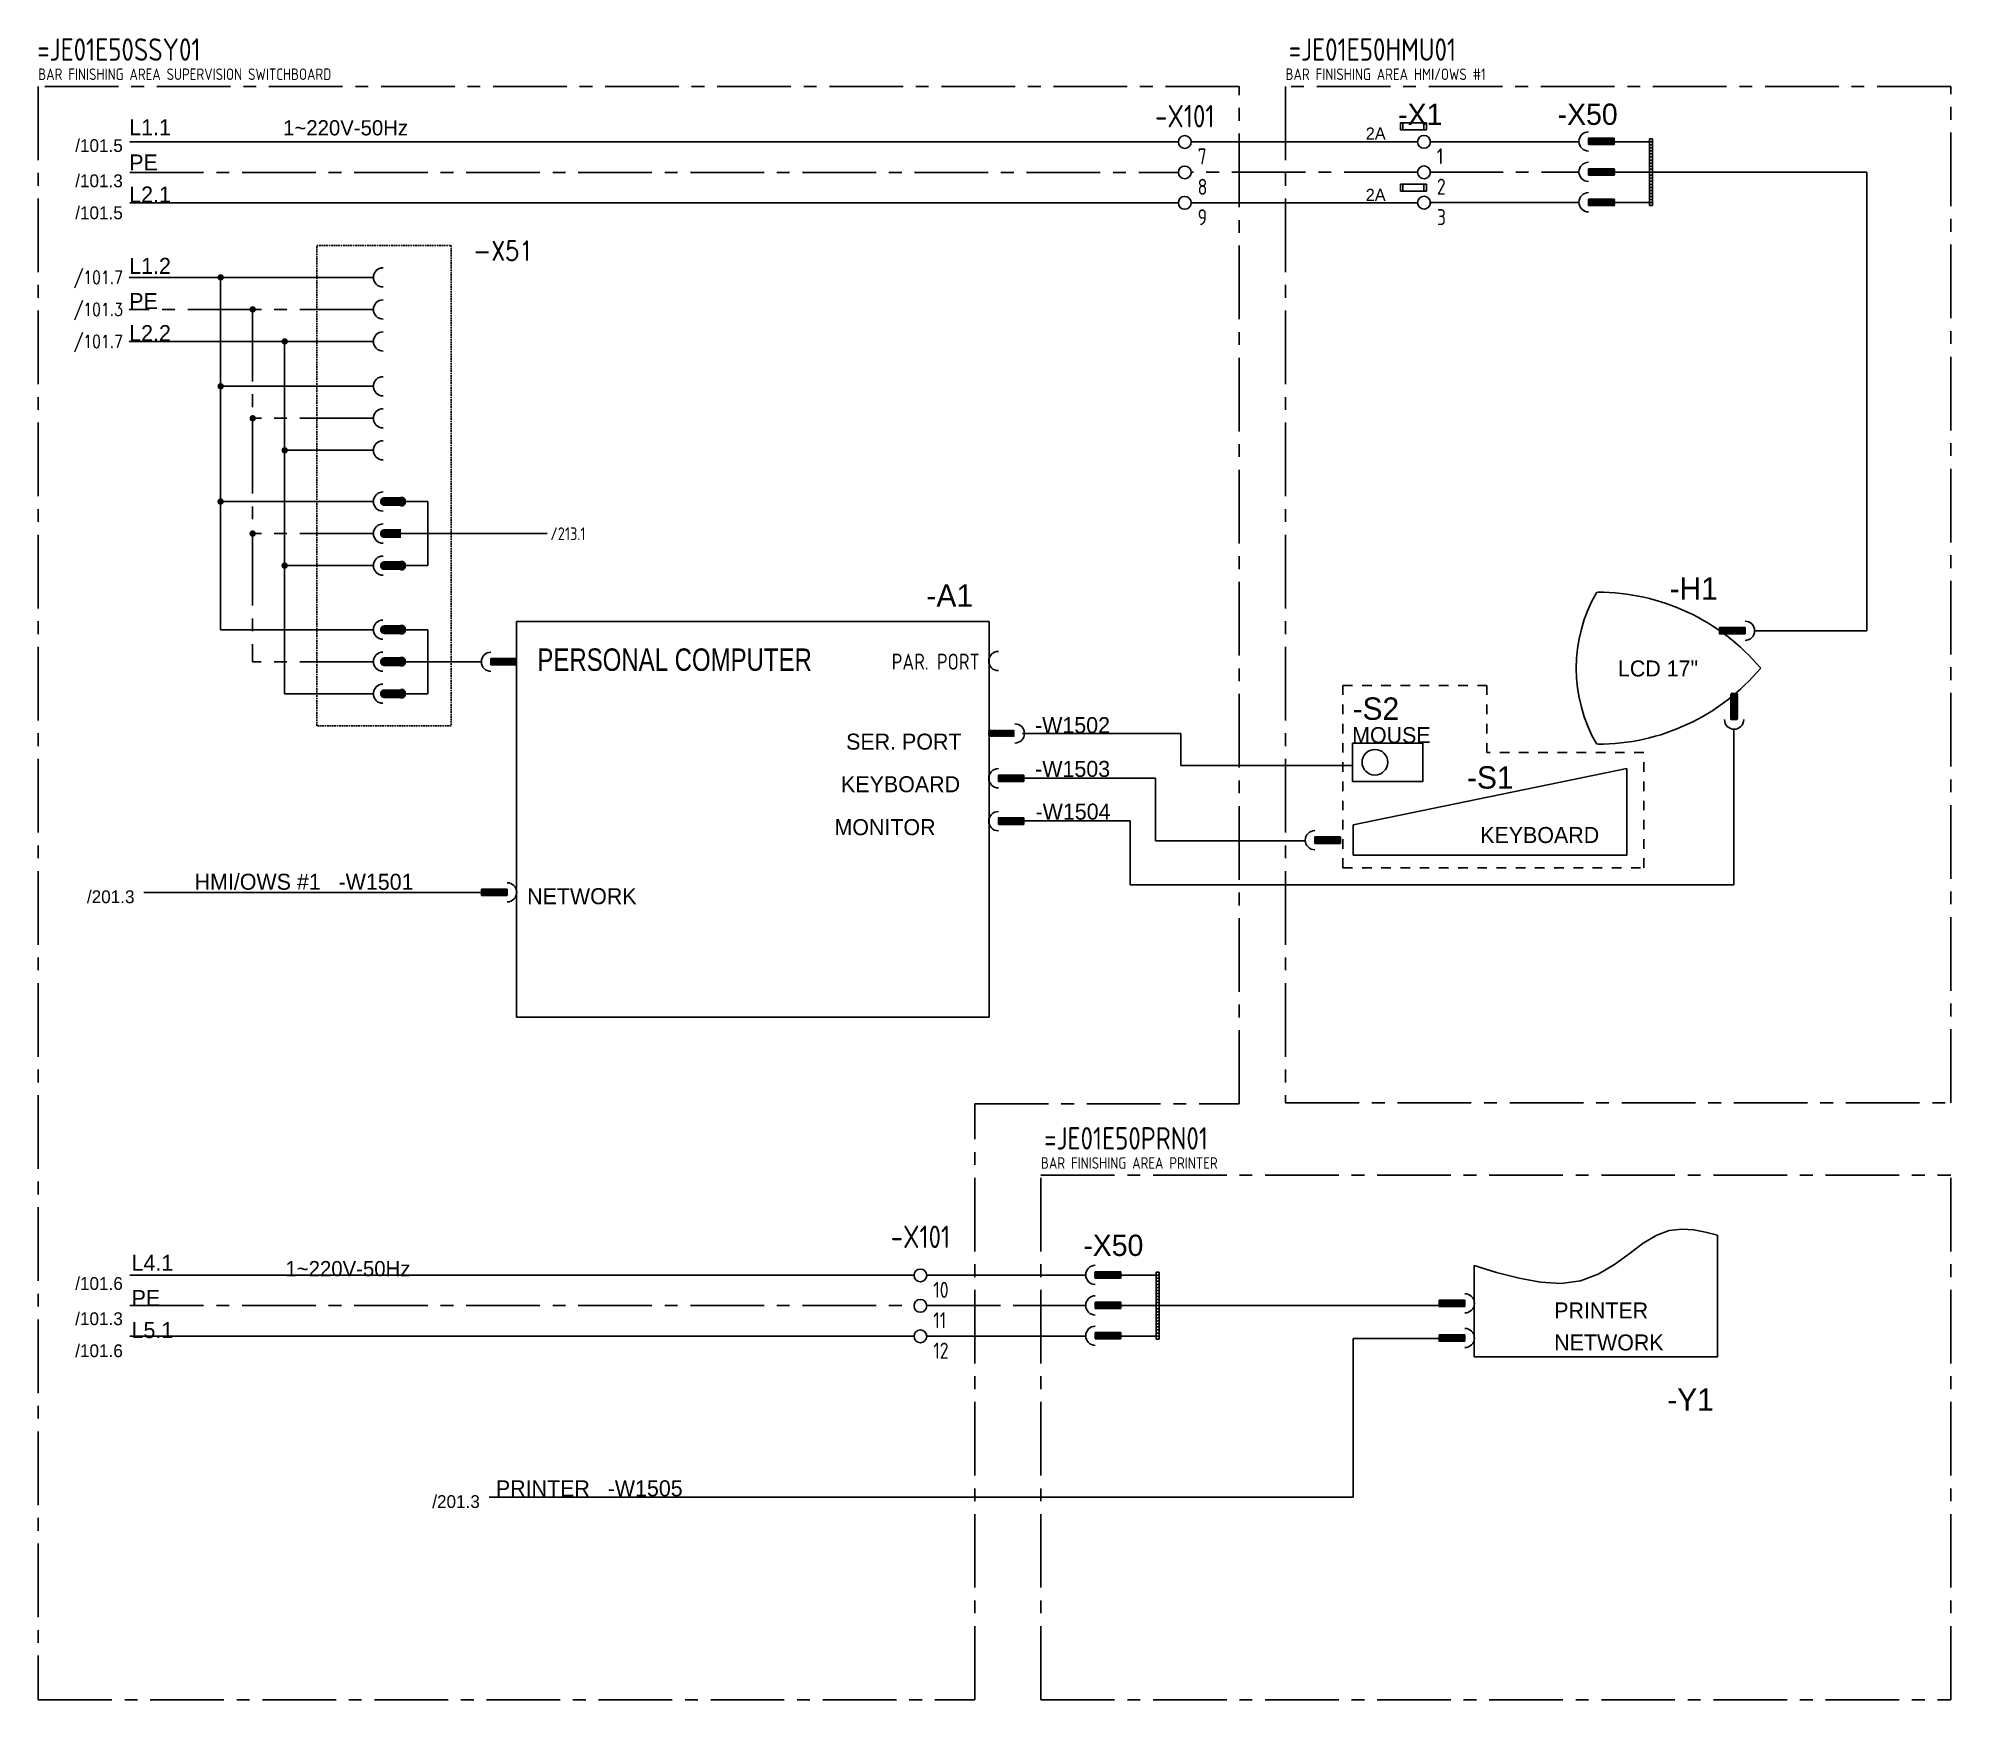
# Model space of a CAD drawing. Extents: x 1 to 299, y 26 to 285.
import ezdxf
from ezdxf.enums import TextEntityAlignment as Align

# ---------------------------------------------------------------- set-up
doc = ezdxf.new("R2010")
doc.units = 0
doc.header["$MEASUREMENT"] = 0
for name, pattern in [('HIDDEN', [0.375, 0.25, -0.125]), ('LTY1', [0]), ('LTY3', [3, 1.5, -1.5]), ('LTY6', [17.5, 11.5, -2, 2, -2])]:
    doc.linetypes.add(name, pattern=pattern)
doc.layers.get('0').update_dxf_attribs({"linetype": 'LTY1'})
for name, color, linetype in [('ANT', 3, 'LTY1'), ('PEN1', 3, 'LTY1'), ('PEN2', 7, 'LTY1'), ('PEN4', 7, 'LTY1'), ('PEN6', 7, 'LTY1')]:
    doc.layers.add(name, color=color, linetype=linetype)
doc.styles.add('DIN', font='DIN', dxfattribs={"width": 0.8})
doc.styles.add('NORMSCHRIFT', font='norm')
doc.styles.add('romans', font='romans.shx', dxfattribs={"width": 0.8, "height": 3})

# ---------------------------------------------------------------- blocks, each defined once
blk = doc.blocks.new('*X1')
at = {"color": 0, "linetype": 'Continuous'}
for p, q in [((76.5, 193.53), (77.47, 194.5)), ((76.5, 193.6), (77.4, 194.5)), ((76.5, 193.67), (77.33, 194.5)), ((76.5, 193.74), (77.26, 194.5)), ((76.5, 193.81), (77.19, 194.5)), ((76.5, 193.88), (77.12, 194.5)), ((76.5, 193.95), (77.05, 194.5)), ((76.5, 194.02), (76.98, 194.5)), ((76.5, 194.09), (76.91, 194.5)), ((76.5, 194.16), (76.84, 194.5)), ((76.5, 194.23), (76.77, 194.5)), ((76.5, 194.3), (76.7, 194.5)), ((76.5, 194.37), (76.63, 194.5)), ((76.5, 194.45), (76.55, 194.5)), ((76.54, 193.5), (77.54, 194.5)), ((76.62, 193.5), (77.62, 194.5)), ((76.69, 193.5), (77.69, 194.5)), ((76.76, 193.5), (77.76, 194.5)), ((76.83, 193.5), (77.83, 194.5)), ((76.9, 193.5), (77.9, 194.5)), ((76.97, 193.5), (77.97, 194.5)), ((77.04, 193.5), (78.04, 194.5)), ((77.11, 193.5), (78.11, 194.5)), ((77.18, 193.5), (78.18, 194.5)), ((77.25, 193.5), (78.25, 194.5)), ((77.32, 193.5), (78.32, 194.5)), ((77.39, 193.5), (78.39, 194.5)), ((77.46, 193.5), (78.46, 194.5)), ((77.53, 193.5), (78.53, 194.5)), ((77.61, 193.5), (78.61, 194.5)), ((77.68, 193.5), (78.68, 194.5)), ((77.75, 193.5), (78.75, 194.5)), ((77.82, 193.5), (78.82, 194.5)), ((77.89, 193.5), (78.89, 194.5)), ((77.96, 193.5), (78.96, 194.5)), ((78.03, 193.5), (79.03, 194.5)), ((78.1, 193.5), (79.1, 194.5)), ((78.17, 193.5), (79.17, 194.5)), ((78.24, 193.5), (79.24, 194.5)), ((78.31, 193.5), (79.31, 194.5)), ((78.38, 193.5), (79.38, 194.5)), ((78.45, 193.5), (79.45, 194.5)), ((78.52, 193.5), (79.52, 194.5)), ((78.6, 193.5), (79.6, 194.5)), ((78.67, 193.5), (79.67, 194.5)), ((78.74, 193.5), (79.74, 194.5)), ((78.81, 193.5), (79.81, 194.5)), ((78.88, 193.5), (79.88, 194.5)), ((78.95, 193.5), (79.95, 194.5)), ((79.02, 193.5), (80.02, 194.5)), ((79.09, 193.5), (80.09, 194.5)), ((79.16, 193.5), (80.16, 194.5)), ((79.23, 193.5), (80.23, 194.5)), ((79.3, 193.5), (80.3, 194.5)), ((79.37, 193.5), (80.37, 194.5)), ((79.44, 193.5), (80.44, 194.5)), ((79.51, 193.5), (80.5, 194.49)), ((79.59, 193.5), (80.5, 194.41)), ((79.66, 193.5), (80.5, 194.34)), ((79.73, 193.5), (80.5, 194.27)), ((79.8, 193.5), (80.5, 194.2)), ((79.87, 193.5), (80.5, 194.13)), ((79.94, 193.5), (80.5, 194.06)), ((80.01, 193.5), (80.5, 193.99)), ((80.08, 193.5), (80.5, 193.92)), ((80.15, 193.5), (80.5, 193.85)), ((80.22, 193.5), (80.5, 193.78)), ((80.29, 193.5), (80.5, 193.71)), ((80.36, 193.5), (80.5, 193.64)), ((80.43, 193.5), (80.5, 193.57))]:
    blk.add_line(p, q, dxfattribs=at)
blk = doc.blocks.new('*X2')
at = {"color": 0, "linetype": 'Continuous'}
for p, q in [((76.5, 193.53), (77.47, 194.5)), ((76.5, 193.6), (77.4, 194.5)), ((76.5, 193.67), (77.33, 194.5)), ((76.5, 193.74), (77.26, 194.5)), ((76.5, 193.81), (77.19, 194.5)), ((76.5, 193.88), (77.12, 194.5)), ((76.5, 193.95), (77.05, 194.5)), ((76.5, 194.02), (76.98, 194.5)), ((76.5, 194.09), (76.91, 194.5)), ((76.5, 194.16), (76.84, 194.5)), ((76.5, 194.23), (76.77, 194.5)), ((76.5, 194.3), (76.7, 194.5)), ((76.5, 194.37), (76.63, 194.5)), ((76.5, 194.45), (76.55, 194.5)), ((76.54, 193.5), (77.54, 194.5)), ((76.62, 193.5), (77.62, 194.5)), ((76.69, 193.5), (77.69, 194.5)), ((76.76, 193.5), (77.76, 194.5)), ((76.83, 193.5), (77.83, 194.5)), ((76.9, 193.5), (77.9, 194.5)), ((76.97, 193.5), (77.97, 194.5)), ((77.04, 193.5), (78.04, 194.5)), ((77.11, 193.5), (78.11, 194.5)), ((77.18, 193.5), (78.18, 194.5)), ((77.25, 193.5), (78.25, 194.5)), ((77.32, 193.5), (78.32, 194.5)), ((77.39, 193.5), (78.39, 194.5)), ((77.46, 193.5), (78.46, 194.5)), ((77.53, 193.5), (78.53, 194.5)), ((77.61, 193.5), (78.61, 194.5)), ((77.68, 193.5), (78.68, 194.5)), ((77.75, 193.5), (78.75, 194.5)), ((77.82, 193.5), (78.82, 194.5)), ((77.89, 193.5), (78.89, 194.5)), ((77.96, 193.5), (78.96, 194.5)), ((78.03, 193.5), (79.03, 194.5)), ((78.1, 193.5), (79.1, 194.5)), ((78.17, 193.5), (79.17, 194.5)), ((78.24, 193.5), (79.24, 194.5)), ((78.31, 193.5), (79.31, 194.5)), ((78.38, 193.5), (79.38, 194.5)), ((78.45, 193.5), (79.45, 194.5)), ((78.52, 193.5), (79.52, 194.5)), ((78.6, 193.5), (79.6, 194.5)), ((78.67, 193.5), (79.67, 194.5)), ((78.74, 193.5), (79.74, 194.5)), ((78.81, 193.5), (79.81, 194.5)), ((78.88, 193.5), (79.88, 194.5)), ((78.95, 193.5), (79.95, 194.5)), ((79.02, 193.5), (80.02, 194.5)), ((79.09, 193.5), (80.09, 194.5)), ((79.16, 193.5), (80.16, 194.5)), ((79.23, 193.5), (80.23, 194.5)), ((79.3, 193.5), (80.3, 194.5)), ((79.37, 193.5), (80.37, 194.5)), ((79.44, 193.5), (80.44, 194.5)), ((79.51, 193.5), (80.5, 194.49)), ((79.59, 193.5), (80.5, 194.41)), ((79.66, 193.5), (80.5, 194.34)), ((79.73, 193.5), (80.5, 194.27)), ((79.8, 193.5), (80.5, 194.2)), ((79.87, 193.5), (80.5, 194.13)), ((79.94, 193.5), (80.5, 194.06)), ((80.01, 193.5), (80.5, 193.99)), ((80.08, 193.5), (80.5, 193.92)), ((80.15, 193.5), (80.5, 193.85)), ((80.22, 193.5), (80.5, 193.78)), ((80.29, 193.5), (80.5, 193.71)), ((80.36, 193.5), (80.5, 193.64)), ((80.43, 193.5), (80.5, 193.57))]:
    blk.add_line(p, q, dxfattribs=at)
blk = doc.blocks.new('*X4')
at = {"color": 0, "linetype": 'Continuous'}
for p, q in [((76.5, 193.53), (77.47, 194.5)), ((76.5, 193.6), (77.4, 194.5)), ((76.5, 193.67), (77.33, 194.5)), ((76.5, 193.74), (77.26, 194.5)), ((76.5, 193.81), (77.19, 194.5)), ((76.5, 193.88), (77.12, 194.5)), ((76.5, 193.95), (77.05, 194.5)), ((76.5, 194.02), (76.98, 194.5)), ((76.5, 194.09), (76.91, 194.5)), ((76.5, 194.16), (76.84, 194.5)), ((76.5, 194.23), (76.77, 194.5)), ((76.5, 194.3), (76.7, 194.5)), ((76.5, 194.37), (76.63, 194.5)), ((76.5, 194.45), (76.55, 194.5)), ((76.54, 193.5), (77.54, 194.5)), ((76.62, 193.5), (77.62, 194.5)), ((76.69, 193.5), (77.69, 194.5)), ((76.76, 193.5), (77.76, 194.5)), ((76.83, 193.5), (77.83, 194.5)), ((76.9, 193.5), (77.9, 194.5)), ((76.97, 193.5), (77.97, 194.5)), ((77.04, 193.5), (78.04, 194.5)), ((77.11, 193.5), (78.11, 194.5)), ((77.18, 193.5), (78.18, 194.5)), ((77.25, 193.5), (78.25, 194.5)), ((77.32, 193.5), (78.32, 194.5)), ((77.39, 193.5), (78.39, 194.5)), ((77.46, 193.5), (78.46, 194.5)), ((77.53, 193.5), (78.53, 194.5)), ((77.61, 193.5), (78.61, 194.5)), ((77.68, 193.5), (78.68, 194.5)), ((77.75, 193.5), (78.75, 194.5)), ((77.82, 193.5), (78.82, 194.5)), ((77.89, 193.5), (78.89, 194.5)), ((77.96, 193.5), (78.96, 194.5)), ((78.03, 193.5), (79.03, 194.5)), ((78.1, 193.5), (79.1, 194.5)), ((78.17, 193.5), (79.17, 194.5)), ((78.24, 193.5), (79.24, 194.5)), ((78.31, 193.5), (79.31, 194.5)), ((78.38, 193.5), (79.38, 194.5)), ((78.45, 193.5), (79.45, 194.5)), ((78.52, 193.5), (79.52, 194.5)), ((78.6, 193.5), (79.6, 194.5)), ((78.67, 193.5), (79.67, 194.5)), ((78.74, 193.5), (79.74, 194.5)), ((78.81, 193.5), (79.81, 194.5)), ((78.88, 193.5), (79.88, 194.5)), ((78.95, 193.5), (79.95, 194.5)), ((79.02, 193.5), (80.02, 194.5)), ((79.09, 193.5), (80.09, 194.5)), ((79.16, 193.5), (80.16, 194.5)), ((79.23, 193.5), (80.23, 194.5)), ((79.3, 193.5), (80.3, 194.5)), ((79.37, 193.5), (80.37, 194.5)), ((79.44, 193.5), (80.44, 194.5)), ((79.51, 193.5), (80.5, 194.49)), ((79.59, 193.5), (80.5, 194.41)), ((79.66, 193.5), (80.5, 194.34)), ((79.73, 193.5), (80.5, 194.27)), ((79.8, 193.5), (80.5, 194.2)), ((79.87, 193.5), (80.5, 194.13)), ((79.94, 193.5), (80.5, 194.06)), ((80.01, 193.5), (80.5, 193.99)), ((80.08, 193.5), (80.5, 193.92)), ((80.15, 193.5), (80.5, 193.85)), ((80.22, 193.5), (80.5, 193.78)), ((80.29, 193.5), (80.5, 193.71)), ((80.36, 193.5), (80.5, 193.64)), ((80.43, 193.5), (80.5, 193.57))]:
    blk.add_line(p, q, dxfattribs=at)
blk = doc.blocks.new('*X5')
at = {"color": 0, "linetype": 'Continuous'}
for p, q in [((76.5, 193.53), (77.47, 194.5)), ((76.5, 193.6), (77.4, 194.5)), ((76.5, 193.67), (77.33, 194.5)), ((76.5, 193.74), (77.26, 194.5)), ((76.5, 193.81), (77.19, 194.5)), ((76.5, 193.88), (77.12, 194.5)), ((76.5, 193.95), (77.05, 194.5)), ((76.5, 194.02), (76.98, 194.5)), ((76.5, 194.09), (76.91, 194.5)), ((76.5, 194.16), (76.84, 194.5)), ((76.5, 194.23), (76.77, 194.5)), ((76.5, 194.3), (76.7, 194.5)), ((76.5, 194.37), (76.63, 194.5)), ((76.5, 194.45), (76.55, 194.5)), ((76.54, 193.5), (77.54, 194.5)), ((76.62, 193.5), (77.62, 194.5)), ((76.69, 193.5), (77.69, 194.5)), ((76.76, 193.5), (77.76, 194.5)), ((76.83, 193.5), (77.83, 194.5)), ((76.9, 193.5), (77.9, 194.5)), ((76.97, 193.5), (77.97, 194.5)), ((77.04, 193.5), (78.04, 194.5)), ((77.11, 193.5), (78.11, 194.5)), ((77.18, 193.5), (78.18, 194.5)), ((77.25, 193.5), (78.25, 194.5)), ((77.32, 193.5), (78.32, 194.5)), ((77.39, 193.5), (78.39, 194.5)), ((77.46, 193.5), (78.46, 194.5)), ((77.53, 193.5), (78.53, 194.5)), ((77.61, 193.5), (78.61, 194.5)), ((77.68, 193.5), (78.68, 194.5)), ((77.75, 193.5), (78.75, 194.5)), ((77.82, 193.5), (78.82, 194.5)), ((77.89, 193.5), (78.89, 194.5)), ((77.96, 193.5), (78.96, 194.5)), ((78.03, 193.5), (79.03, 194.5)), ((78.1, 193.5), (79.1, 194.5)), ((78.17, 193.5), (79.17, 194.5)), ((78.24, 193.5), (79.24, 194.5)), ((78.31, 193.5), (79.31, 194.5)), ((78.38, 193.5), (79.38, 194.5)), ((78.45, 193.5), (79.45, 194.5)), ((78.52, 193.5), (79.52, 194.5)), ((78.6, 193.5), (79.6, 194.5)), ((78.67, 193.5), (79.67, 194.5)), ((78.74, 193.5), (79.74, 194.5)), ((78.81, 193.5), (79.81, 194.5)), ((78.88, 193.5), (79.88, 194.5)), ((78.95, 193.5), (79.95, 194.5)), ((79.02, 193.5), (80.02, 194.5)), ((79.09, 193.5), (80.09, 194.5)), ((79.16, 193.5), (80.16, 194.5)), ((79.23, 193.5), (80.23, 194.5)), ((79.3, 193.5), (80.3, 194.5)), ((79.37, 193.5), (80.37, 194.5)), ((79.44, 193.5), (80.44, 194.5)), ((79.51, 193.5), (80.5, 194.49)), ((79.59, 193.5), (80.5, 194.41)), ((79.66, 193.5), (80.5, 194.34)), ((79.73, 193.5), (80.5, 194.27)), ((79.8, 193.5), (80.5, 194.2)), ((79.87, 193.5), (80.5, 194.13)), ((79.94, 193.5), (80.5, 194.06)), ((80.01, 193.5), (80.5, 193.99)), ((80.08, 193.5), (80.5, 193.92)), ((80.15, 193.5), (80.5, 193.85)), ((80.22, 193.5), (80.5, 193.78)), ((80.29, 193.5), (80.5, 193.71)), ((80.36, 193.5), (80.5, 193.64)), ((80.43, 193.5), (80.5, 193.57))]:
    blk.add_line(p, q, dxfattribs=at)

msp = doc.modelspace()

# ---------------------------------------------------------------- linework, layer by layer
at = {"linetype": 'Continuous'}
for p, q in [((213.45, 271.84), (217.5, 271.84)), ((213.45, 270.75), (213.45, 271.84)), ((213.84, 270.75), (213.84, 271.84)), ((217.08, 270.75), (217.08, 271.84)), ((217.5, 271.84), (217.5, 270.75)), ((217.5, 270.75), (213.45, 270.75)), ((246.83, 269.43), (242.83, 269.43)), ((242.83, 269.43), (242.83, 268.43)), ((246.83, 268.43), (246.83, 269.43)), ((242.83, 268.43), (246.83, 268.43)), ((242.83, 264.67), (242.83, 263.67)), ((246.83, 264.67), (242.83, 264.67)), ((242.83, 263.67), (246.83, 263.67)), ((246.83, 263.67), (246.83, 264.67)), ((213.45, 262.25), (217.5, 262.25)), ((213.45, 261.16), (213.45, 262.25)), ((217.5, 261.16), (213.45, 261.16)), ((213.84, 261.16), (213.84, 262.25)), ((217.08, 261.16), (217.08, 262.25)), ((217.5, 262.25), (217.5, 261.16)), ((242.83, 259.93), (242.83, 258.93)), ((246.83, 259.93), (242.83, 259.93)), ((246.83, 258.93), (246.83, 259.93)), ((242.83, 258.93), (246.83, 258.93)), ((263.26, 193.03), (267.26, 193.03)), ((263.26, 192.03), (263.26, 193.03)), ((263.26, 193.03), (267.26, 193.03)), ((267.26, 192.03), (263.26, 192.03)), ((267.26, 192.03), (263.26, 192.03)), ((267.26, 193.03), (267.26, 192.03)), ((267.26, 193.03), (267.26, 192.03)), ((75.44, 188.19), (71.44, 188.19)), ((71.44, 188.19), (71.44, 187.19)), ((75.44, 187.19), (75.44, 188.19)), ((71.44, 187.19), (75.44, 187.19)), ((265.05, 178.65), (265.05, 182.65)), ((265.05, 182.65), (266.05, 182.65)), ((266.05, 182.65), (266.05, 178.65)), ((266.05, 178.65), (265.05, 178.65)), ((150.67, 170), (150.67, 169)), ((154.67, 170), (150.67, 170)), ((150.67, 169), (154.67, 169)), ((154.67, 169), (154.67, 170)), ((154.67, 163.3), (150.67, 163.3)), ((150.67, 163.3), (150.67, 162.3)), ((150.67, 162.3), (154.67, 162.3)), ((154.67, 162.3), (154.67, 163.3)), ((200.08, 160.33), (200.08, 159.33)), ((204.08, 160.33), (200.08, 160.33)), ((200.08, 159.33), (204.08, 159.33)), ((204.08, 159.33), (204.08, 160.33)), ((69.97, 151.19), (69.97, 152.19)), ((69.97, 152.19), (73.97, 152.19)), ((73.97, 151.19), (69.97, 151.19)), ((73.97, 152.19), (73.97, 151.19)), ((169.81, 92.46), (165.81, 92.46)), ((165.81, 92.46), (165.81, 91.46)), ((165.81, 91.46), (169.81, 91.46)), ((169.81, 91.46), (169.81, 92.46)), ((169.81, 87.7), (165.81, 87.7)), ((165.81, 87.7), (165.81, 86.7)), ((165.81, 86.7), (169.81, 86.7)), ((169.81, 86.7), (169.81, 87.7)), ((219.51, 88.02), (223.51, 88.02)), ((219.51, 87.02), (219.51, 88.02)), ((223.51, 87.02), (219.51, 87.02)), ((223.51, 88.02), (223.51, 87.02)), ((169.81, 82.96), (165.81, 82.96)), ((165.81, 82.96), (165.81, 81.96)), ((165.81, 81.96), (169.81, 81.96)), ((169.81, 81.96), (169.81, 82.96)), ((219.51, 82.61), (223.51, 82.61)), ((219.51, 81.61), (219.51, 82.61)), ((223.51, 81.61), (219.51, 81.61)), ((223.51, 82.61), (223.51, 81.61))]:
    msp.add_line(p, q, dxfattribs=at)
at = {"color": 3, "linetype": 'Continuous'}
for p, q in [((216.14, 268.85), (180.87, 268.85)), ((286.26, 192.54), (286.26, 264.12)), ((216.14, 259.36), (180.87, 259.36)), ((268.64, 192.54), (286.26, 192.54)), ((154.46, 176.5), (179.15, 176.5)), ((179.15, 171.5), (179.15, 176.5)), ((265.53, 177.12), (265.53, 152.84)), ((179.15, 171.5), (205.96, 171.5)), ((154.6, 169.51), (175.2, 169.51)), ((175.2, 159.73), (175.2, 169.51)), ((154.6, 162.84), (171.26, 162.84)), ((171.26, 152.84), (171.26, 162.84)), ((198.5, 159.73), (175.2, 159.73)), ((171.26, 156.34), (171.26, 156.34)), ((171.26, 156.34), (171.26, 156.34)), ((164.26, 91.91), (158.62, 91.91)), ((164.26, 82.41), (149.12, 82.41)), ((206.09, 82.04), (206.09, 57.25))]:
    msp.add_line(p, q, dxfattribs=at)
at = {"color": 1, "linetype": 'HIDDEN'}
msp.add_lwpolyline([(44.23, 252.7), (65.23, 252.7), (65.23, 177.7), (44.23, 177.7)], close=True, dxfattribs=at)
at = {"const_width": 0.5}
for points in [[(28.99, 247.7, 1), (29.49, 247.7, 1)], [(33.99, 242.7, 1), (34.49, 242.7, 1)], [(38.99, 237.7, 1), (39.49, 237.7, 1)], [(28.99, 230.7, 1), (29.49, 230.7, 1)], [(33.99, 225.7, 1), (34.49, 225.7, 1)], [(38.99, 220.7, 1), (39.49, 220.7, 1)], [(28.98, 212.7, 1), (29.48, 212.7, 1)], [(33.98, 207.7, 1), (34.48, 207.7, 1)], [(38.98, 202.7, 1), (39.48, 202.7, 1)]]:
    msp.add_lwpolyline(points, format="xyb", close=True, dxfattribs=at)
at = {"linetype": 'CONTINUOUS'}
for points in [[(54.8, 212.35, 0.709, 0.709, -1), (54.8, 213.05, 0.709, 0.709, -1)], [(57.38, 212.7, 1.42, 1.42, 0), (54.8, 212.7, 1.42, 1.42, 0)], [(57.38, 212.35, 0.709, 0.709, 1), (57.38, 213.05, 0.709, 0.709, 1)], [(54.8, 207.35, 0.709, 0.709, -1), (54.8, 208.05, 0.709, 0.709, -1)], [(57.38, 207.7, 1.42, 1.42, 0), (54.8, 207.7, 1.42, 1.42, 0)], [(54.8, 202.35, 0.709, 0.709, -1), (54.8, 203.05, 0.709, 0.709, -1)], [(57.38, 202.7, 1.42, 1.42, 0), (54.8, 202.7, 1.42, 1.42, 0)], [(57.38, 202.35, 0.709, 0.709, 1), (57.38, 203.05, 0.709, 0.709, 1)], [(54.8, 192.35, 0.709, 0.709, -1), (54.8, 193.05, 0.709, 0.709, -1)], [(57.38, 192.7, 1.42, 1.42, 0), (54.8, 192.7, 1.42, 1.42, 0)], [(57.38, 192.35, 0.709, 0.709, 1), (57.38, 193.05, 0.709, 0.709, 1)], [(54.8, 187.35, 0.709, 0.709, -1), (54.8, 188.05, 0.709, 0.709, -1)], [(57.38, 187.7, 1.42, 1.42, 0), (54.8, 187.7, 1.42, 1.42, 0)], [(57.38, 187.35, 0.709, 0.709, 1), (57.38, 188.05, 0.709, 0.709, 1)], [(57.38, 182.7, 1.42, 1.42, 0), (54.8, 182.7, 1.42, 1.42, 0)], [(54.8, 182.35, 0.709, 0.709, -1), (54.8, 183.05, 0.709, 0.709, -1)], [(57.38, 182.35, 0.709, 0.709, 1), (57.38, 183.05, 0.709, 0.709, 1)]]:
    msp.add_lwpolyline(points, format="xyseb", dxfattribs=at)
at = {"color": 2, "linetype": 'Continuous'}
msp.add_lwpolyline([(205.96, 175), (205.96, 169), (216.96, 169), (216.96, 175)], close=True, dxfattribs=at)
at = {"color": 7}
for centre in [(179.78, 268.84), (217.14, 268.86), (179.78, 264.09), (217.14, 264.11), (179.78, 259.34), (217.14, 259.36), (138.5, 91.88), (138.5, 87.13), (138.5, 82.38)]:
    msp.add_circle(centre, 1, dxfattribs=at)
at = {"linetype": 'Continuous'}
msp.add_circle((209.46, 172), 2, dxfattribs=at)
for centre, start, end in [((242.83, 268.93), 90, 270), ((242.83, 264.17), 90, 270), ((242.83, 259.43), 90, 270), ((267.26, 192.53), 270, 90), ((267.26, 192.53), 270, 90), ((71.44, 187.69), 90, 270), ((150.67, 187.8), 90, 270), ((153.25, 176.5), 270, 90), ((265.55, 178.65), 180, 0), ((150.67, 169.5), 90, 270), ((150.67, 162.8), 90, 270), ((200.08, 159.83), 90, 270), ((73.97, 151.69), 270, 90), ((165.81, 91.96), 90, 270), ((165.81, 87.2), 90, 270), ((223.51, 87.52), 270, 90), ((165.81, 82.46), 90, 270), ((223.51, 82.11), 270, 90)]:
    msp.add_arc(centre, 1.5, start, end, dxfattribs=at)
for centre, radius, start, end in [((54.59, 247.7), 1.5, 90, 270), ((54.59, 242.7), 1.5, 90, 270), ((54.59, 237.7), 1.5, 90, 270), ((54.59, 230.7), 1.5, 90, 270), ((54.59, 230.7), 1.5, 90, 270), ((54.59, 225.7), 1.5, 90, 270), ((54.59, 225.7), 1.5, 90, 270), ((54.59, 220.7), 1.5, 90, 270), ((54.59, 220.7), 1.5, 90, 270), ((54.59, 212.7), 1.5, 90, 270), ((57.38, 212.7), 0.709, 270, 90), ((54.59, 207.7), 1.5, 90, 270), ((54.59, 202.7), 1.5, 90, 270), ((57.38, 202.7), 0.709, 270, 90), ((54.58, 192.7), 1.5, 90, 270), ((57.38, 192.7), 0.709, 270, 90), ((54.58, 187.7), 1.5, 90, 270), ((57.38, 187.7), 0.709, 270, 90), ((54.58, 182.7), 1.5, 90, 270), ((57.38, 182.7), 0.709, 270, 90)]:
    msp.add_arc(centre, radius, start, end)
at = {"layer": 'ANT', "linetype": 'Continuous'}
for p, q in [((217.97, 268.87), (241.28, 268.87)), ((257.07, 264.12), (286.26, 264.12)), ((217.97, 259.37), (241.28, 259.37))]:
    msp.add_line(p, q, dxfattribs=at)
at = {"layer": 'ANT', "linetype": 'LTY6'}
for p, q in [((216.14, 264.11), (180.87, 264.11)), ((217.97, 264.12), (241.28, 264.12))]:
    msp.add_line(p, q, dxfattribs=at)
at = {"layer": 'ANT', "color": 3, "linetype": 'Continuous'}
msp.add_line((171.26, 152.84), (265.53, 152.84), dxfattribs=at)
at = {"layer": 'PEN1', "color": 3, "linetype": 'LTY6'}
for p, q in [((0.75, 277.52), (0.75, 25.63)), ((188.28, 277.52), (0.75, 277.52)), ((188.28, 118.66), (188.28, 277.52)), ((299.38, 277.52), (195.51, 277.52)), ((195.51, 277.52), (195.51, 118.82)), ((299.38, 118.82), (299.38, 277.52)), ((147, 118.66), (188.28, 118.66)), ((147, 25.63), (147, 118.66)), ((195.51, 118.82), (299.38, 118.82)), ((157.32, 25.63), (157.32, 107.53)), ((157.32, 107.53), (299.38, 107.53)), ((299.38, 25.63), (299.38, 107.53)), ((0.75, 25.63), (147, 25.63)), ((157.32, 25.63), (299.38, 25.63))]:
    msp.add_line(p, q, dxfattribs=at)
at = {"layer": 'PEN1', "linetype": 'Continuous'}
for p, q in [((15.08, 268.84), (178.78, 268.84)), ((245.67, 268.87), (252.32, 268.87)), ((252.32, 258.9), (252.32, 269.35)), ((252.32, 269.35), (252.8, 269.35)), ((252.8, 269.35), (252.32, 269.35)), ((252.8, 268.87), (252.32, 268.87)), ((252.8, 269.35), (252.8, 258.9)), ((252.8, 268.4), (252.32, 268.4)), ((252.8, 267.92), (252.32, 267.92)), ((252.8, 267.45), (252.32, 267.45)), ((252.8, 266.97), (252.32, 266.97)), ((252.8, 266.5), (252.32, 266.5)), ((252.8, 266.02), (252.32, 266.02)), ((245.67, 264.12), (252.32, 264.12)), ((252.8, 265.55), (252.32, 265.55)), ((252.8, 265.07), (252.32, 265.07)), ((252.8, 264.6), (252.32, 264.6)), ((252.8, 264.12), (252.32, 264.12)), ((252.32, 264.12), (257.07, 264.12)), ((252.8, 263.65), (252.32, 263.65)), ((252.8, 263.17), (252.32, 263.17)), ((252.8, 262.7), (252.32, 262.7)), ((252.8, 262.22), (252.32, 262.22)), ((252.8, 261.75), (252.32, 261.75)), ((252.8, 261.27), (252.32, 261.27)), ((252.8, 260.8), (252.32, 260.8)), ((252.8, 260.32), (252.32, 260.32)), ((252.8, 259.85), (252.32, 259.85)), ((15.08, 259.34), (178.78, 259.34)), ((245.67, 259.37), (252.32, 259.37)), ((252.8, 259.37), (252.32, 259.37)), ((252.8, 258.9), (252.32, 258.9)), ((252.8, 258.9), (252.32, 258.9)), ((268.68, 192.51), (268.75, 192.51)), ((268.68, 192.51), (268.75, 192.51)), ((57.38, 187.67), (69.91, 187.67)), ((72.56, 187.67), (73.92, 187.67)), ((75.38, 187.67), (75.45, 187.67)), ((265.54, 177.24), (265.54, 177.17)), ((151.8, 169.48), (153.16, 169.48)), ((154.62, 169.48), (154.69, 169.48)), ((154.62, 162.78), (154.69, 162.78)), ((17.25, 151.67), (73.92, 151.67)), ((75.38, 151.67), (75.45, 151.67)), ((15.08, 91.91), (137.5, 91.91)), ((139.5, 91.91), (158.62, 91.91)), ((169.81, 91.91), (175.3, 91.91)), ((175.3, 81.93), (175.3, 92.38)), ((175.3, 92.38), (175.78, 92.38)), ((175.78, 92.38), (175.3, 92.38)), ((175.78, 91.91), (175.3, 91.91)), ((175.78, 91.43), (175.3, 91.43)), ((175.78, 90.96), (175.3, 90.96)), ((175.78, 90.48), (175.3, 90.48)), ((175.78, 90.01), (175.3, 90.01)), ((175.78, 92.38), (175.78, 81.93)), ((169.81, 87.16), (175.3, 87.16)), ((175.78, 89.53), (175.3, 89.53)), ((175.78, 89.06), (175.3, 89.06)), ((175.78, 88.58), (175.3, 88.58)), ((175.78, 88.11), (175.3, 88.11)), ((175.78, 87.63), (175.3, 87.63)), ((175.3, 87.16), (219.5, 87.16)), ((175.78, 87.16), (175.3, 87.16)), ((175.78, 86.68), (175.3, 86.68)), ((224.92, 87.51), (224.99, 87.51)), ((175.78, 86.21), (175.3, 86.21)), ((175.78, 85.73), (175.3, 85.73)), ((175.78, 85.26), (175.3, 85.26)), ((175.78, 84.78), (175.3, 84.78)), ((175.78, 84.31), (175.3, 84.31)), ((175.78, 83.83), (175.3, 83.83)), ((15.08, 82.41), (137.5, 82.41)), ((139.5, 82.41), (149.12, 82.41)), ((169.81, 82.41), (175.3, 82.41)), ((175.78, 83.36), (175.3, 83.36)), ((175.78, 82.88), (175.3, 82.88)), ((175.78, 82.41), (175.3, 82.41)), ((175.78, 81.93), (175.3, 81.93)), ((175.78, 81.93), (175.3, 81.93)), ((206.09, 82.04), (219.37, 82.04)), ((224.92, 82.1), (224.99, 82.1)), ((71.16, 57.25), (206.09, 57.25))]:
    msp.add_line(p, q, dxfattribs=at)
at = {"layer": 'PEN1', "linetype": 'LTY6'}
for p, q in [((15.08, 264.09), (178.78, 264.09)), ((243.45, 264.14), (243.97, 264.14)), ((53.09, 242.7), (14.96, 242.7)), ((34.23, 242.95), (34.23, 187.7)), ((53.09, 225.7), (34.24, 225.7)), ((53.09, 207.7), (34.23, 207.7)), ((53.08, 187.7), (34.23, 187.7)), ((15.08, 87.16), (137.5, 87.16)), ((139.5, 87.16), (153.87, 87.16)), ((164.26, 87.16), (153.87, 87.16))]:
    msp.add_line(p, q, dxfattribs=at)
at = {"layer": 'PEN1'}
for p, q in [((29.23, 247.95), (29.23, 192.7)), ((53.09, 247.7), (14.96, 247.7)), ((53.09, 237.7), (14.96, 237.7)), ((39.23, 237.95), (39.23, 182.7)), ((53.09, 230.7), (29.24, 230.7)), ((53.09, 220.7), (39.24, 220.7)), ((53.09, 212.7), (29.23, 212.7)), ((58.09, 212.7), (61.59, 212.7)), ((61.59, 212.7), (61.59, 202.7)), ((57.38, 207.7), (80.21, 207.7)), ((53.09, 202.7), (39.23, 202.7)), ((58.09, 202.7), (61.59, 202.7)), ((53.08, 192.7), (29.23, 192.7)), ((58.09, 192.7), (61.59, 192.7)), ((61.59, 192.7), (61.59, 182.7)), ((53.08, 182.7), (39.23, 182.7)), ((58.09, 182.7), (61.59, 182.7))]:
    msp.add_line(p, q, dxfattribs=at)
at = {"layer": 'PEN1', "color": 2, "linetype": 'Continuous'}
for p, q in [((75.45, 193.95), (75.45, 132.2)), ((149.25, 193.95), (75.45, 193.95)), ((149.25, 132.2), (149.25, 193.95)), ((206.06, 162.22), (248.81, 171.02)), ((248.81, 171.02), (248.81, 157.47)), ((206.06, 157.47), (206.06, 162.22)), ((248.81, 157.47), (206.06, 157.47)), ((75.45, 132.2), (149.25, 132.2)), ((255.43, 98.88), (253.46, 98.17)), ((257.38, 99.12), (255.43, 98.88)), ((259.25, 99), (257.38, 99.12)), ((261.11, 98.64), (259.25, 99)), ((262.96, 98.17), (261.11, 98.64)), ((251.37, 96.89), (249.18, 95.27)), ((253.46, 98.17), (251.37, 96.89)), ((262.96, 79.17), (262.96, 98.17)), ((224.96, 93.42), (224.96, 79.17)), ((228.47, 92.35), (224.96, 93.42)), ((246.86, 93.58), (244.34, 92.09)), ((249.18, 95.27), (246.86, 93.58)), ((231.97, 91.45), (228.47, 92.35)), ((235.34, 90.83), (231.97, 91.45)), ((238.57, 90.64), (235.34, 90.83)), ((241.58, 91.04), (238.57, 90.64)), ((244.34, 92.09), (241.58, 91.04)), ((224.96, 79.17), (262.96, 79.17))]:
    msp.add_line(p, q, dxfattribs=at)
for centre, radius, start, end in [((264.66, 186.68), 23.75, 150, 210), ((244.23, 165.31), 33.25, 40, 90), ((244.23, 208.06), 33.25, 270, 320)]:
    msp.add_arc(centre, radius, start, end, dxfattribs=at)
at = {"layer": 'PEN6', "linetype": 'LTY3'}
msp.add_lwpolyline([(204.46, 184), (204.46, 155.5), (251.46, 155.5), (251.46, 173.5), (226.96, 173.5), (226.96, 184), (204.46, 184)], dxfattribs=at)

# ---------------------------------------------------------------- block references
at = {"linetype": 'Continuous'}
for name, p in [('*X1', (166.32, 74.93)), ('*X1', (166.41, 70.17)), ('*X1', (166.41, 65.43)), ('*X1', (-5.08, -6.31)), ('*X2', (72.65, -17.5)), ('*X1', (74.15, -24.5)), ('*X1', (74.15, -31.16)), ('*X1', (123.57, -34.17)), ('*X5', (89.18, -102.09)), ('*X5', (89.26, -106.85)), ('*X5', (89.26, -111.59))]:
    msp.add_blockref(name, p, dxfattribs=at)
at = {"linetype": 'Continuous', "xscale": -1}
for name, p in [('*X1', (343.7, -1.47)), ('*X4', (343.7, -1.47)), ('*X1', (150.45, -42.31)), ('*X5', (299.95, -106.47)), ('*X5', (299.95, -111.88))]:
    msp.add_blockref(name, p, dxfattribs=at)
at = {"linetype": 'Continuous', "xscale": -1, "rotation": 270}
msp.add_blockref('*X1', (71.61, 102.28), dxfattribs=at)

# ---------------------------------------------------------------- texts
at = {"color": 3, "style": 'DIN', "width": 0.85}
for s, p in [('=JE01E50SSY01', (0.6, 281.52)), ('=JE01E50HMU01', (196.01, 281.52)), ('=JE01E50PRN01', (157.82, 111.53))]:
    msp.add_text(s, height=3.5, dxfattribs=at).set_placement(p)
at = {"style": 'DIN', "width": 0.85}
for s, height, p in [('BAR FINISHING AREA SUPERVISION SWITCHBOARD', 1.8, (0.75, 278.52)), ('BAR FINISHING AREA HMI/OWS #1', 1.8, (195.51, 278.52)), ('/213.1', 2, (80.71, 206.68)), ('BAR FINISHING AREA PRINTER', 1.8, (157.32, 108.53))]:
    msp.add_text(s, height=height, dxfattribs=at).set_placement(p)
at = {"color": 3, "linetype": 'Continuous', "style": 'NORMSCHRIFT'}
for p in [(247.37, 271.51), (173.31, 94.92)]:
    msp.add_text('-X50', height=3.32, dxfattribs=at).set_placement(p, align=Align.RIGHT)
at = {"linetype": 'Continuous', "style": 'NORMSCHRIFT'}
for s, p in [('L1.1', (14.96, 269.89)), ('PE', (14.96, 264.39)), ('L2.1', (14.96, 259.39)), ('L1.2', (14.96, 248.25)), ('PE', (14.96, 242.75)), ('L2.2', (14.96, 237.75)), ('HMI/OWS #1   -W1501', (25.17, 152.09)), ('L4.1', (15.33, 92.6)), ('PE', (15.33, 87.1)), ('L5.1', (15.33, 82.1)), ('PRINTER   -W1505', (72.21, 57.39))]:
    msp.add_text(s, height=2.5, dxfattribs=at).set_placement(p)
at = {"color": 3, "width": 0.85}
for s, height, style, p in [('-X101', 3.5, 'DIN', (179.78, 271.12)), ('-X51', 3, 'romans', (73.33, 250.36)), ('-X101', 3.5, 'DIN', (138.5, 96.16))]:
    msp.add_text(s, height=height, dxfattribs=dict(at, style=style)).set_placement(p, align=Align.CENTER)
at = {"linetype": 'Continuous', "style": 'NORMSCHRIFT'}
for s, p in [('/101.5', (13.96, 267.28)), ('/101.3', (13.96, 261.78)), ('/101.5', (13.96, 256.78)), ('/201.3', (15.79, 150)), ('/101.6', (13.96, 89.62)), ('/101.3', (13.96, 84.12)), ('/101.6', (13.96, 79.12)), ('/201.3', (69.71, 55.57))]:
    msp.add_text(s, height=2, dxfattribs=at).set_placement(p, align=Align.RIGHT)
at = {"color": 7, "style": 'DIN', "width": 0.85}
for s, p in [('7', (181.78, 265.34)), ('1', (219.14, 265.36)), ('8', (181.78, 260.59)), ('2', (219.14, 260.61)), ('9', (181.78, 255.84)), ('3', (219.14, 255.86)), ('10', (140.5, 88.38)), ('11', (140.5, 83.63)), ('12', (140.5, 78.88))]:
    msp.add_text(s, height=2.5, dxfattribs=at).set_placement(p)
at = {"linetype": 'Continuous', "style": 'romans', "width": 0.8}
for s, p in [('/101.7', (13.96, 247.7)), ('/101.3', (13.96, 242.7)), ('/101.7', (13.96, 237.7))]:
    msp.add_text(s, height=2, dxfattribs=at).set_placement(p, align=Align.MIDDLE_RIGHT)
at = {"style": 'DIN', "width": 0.85}
msp.add_text('PAR. PORT', height=2.5, dxfattribs=at).set_placement((147.76, 186.45), align=Align.RIGHT)
at = {"style": 'NORMSCHRIFT'}
for s, p in [('LCD 17"', (247.41, 185.39)), ('SER. PORT', (126.9, 173.97)), ('MOUSE', (205.91, 174.99)), ('KEYBOARD', (126.11, 167.32)), ('KEYBOARD', (225.91, 159.39)), ('NETWORK', (77.09, 149.84)), ('PRINTER', (237.46, 85.16)), ('NETWORK', (237.46, 80.16))]:
    msp.add_text(s, height=2.5, dxfattribs=at).set_placement(p)
at = {"linetype": 'Continuous', "style": 'NORMSCHRIFT'}
for s, p in [('-W1502', (162.25, 176.54)), ('-W1503', (162.27, 169.71)), ('-W1504', (162.33, 163.04))]:
    msp.add_text(s, height=2.5, dxfattribs=at).set_placement(p, align=Align.CENTER)
at = {"layer": 'PEN1', "style": 'NORMSCHRIFT'}
msp.add_text('-X1 ', height=3.325, dxfattribs=at).set_placement((217.17, 271.49), align=Align.CENTER)
for s, p in [('-H1', (255.47, 197.39)), ('-A1', (139.44, 196.27)), ('-S2', (205.97, 178.62)), ('-S1', (223.84, 167.88))]:
    msp.add_text(s, height=3.5, dxfattribs=at).set_placement(p)
at = {"layer": 'PEN1', "style": 'NORMSCHRIFT', "width": 0.8}
msp.add_text('PERSONAL COMPUTER', height=3.5, dxfattribs=at).set_placement((78.69, 186.27))
at = {"layer": 'PEN1', "color": 3, "linetype": 'ByBlock', "style": 'NORMSCHRIFT', "flags": 8}
msp.add_attdef('-Y1', text='-Y', height=3.5, dxfattribs=at).set_placement((262.39, 70.74), align=Align.RIGHT)
at = {"layer": 'PEN2', "style": 'NORMSCHRIFT'}
for p in [(38.99, 269.87), (39.36, 91.75)]:
    msp.add_text('1~220V-50Hz', height=2.375, dxfattribs=at).set_placement(p)
at = {"layer": 'PEN4', "style": 'NORMSCHRIFT'}
for s, height, p in [('2A', 1.9, (209.59, 269.21)), ('2A', 1.9, (209.59, 259.63)), ('MONITOR', 2.5, (132.97, 160.62))]:
    msp.add_text(s, height=height, dxfattribs=at).set_placement(p, align=Align.CENTER)

doc.saveas('drawing.dxf')
